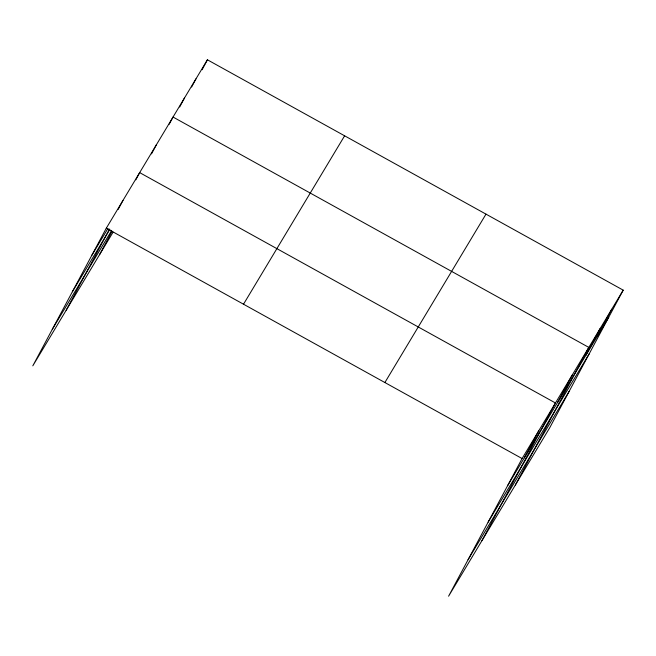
<?xml version="1.0" encoding="UTF-8"?>
<svg xmlns="http://www.w3.org/2000/svg" width="656" height="656" viewBox="0 0 656 656"><rect width="100%" height="100%" fill="white"/><g stroke="black" fill="none" stroke-linecap="round" stroke-linejoin="round"><path stroke-width="0.98" d="M623.2 290.149L522.086 458.552L448.589 596.206L549.695 427.81L623.2 290.149L207.411 59.794L106.305 228.19L32.8 365.851L113.078 232.15M118.162 209.444L122.984 200.408M66.166 310.28L109.511 229.1M135.808 179.851L139.671 172.618L555.452 402.981L481.955 540.634M151.528 153.873L156.349 144.837M99.532 254.708L111.881 231.576M169.174 124.279L173.036 117.047L588.826 347.409L515.321 485.063M179.67 107.002L184.492 97.965M191.609 87.018L195.955 78.876M202.105 69.741L207.411 59.794M524.292 457.888L538.773 430.762M557.657 402.317L572.139 375.191M585.8 355.445L600.281 328.32M597.255 336.356L611.745 309.238M91.824 255.315L107.986 228.395M72.34 291.789L109.88 229.272M52.275 329.369L111.709 230.387M243.515 304.212L344.621 135.808M384.883 382.53L485.989 214.135M507.605 485.67L608.719 317.274M488.13 522.151L589.244 353.748M468.064 559.732L569.17 391.337M106.305 228.19L522.086 458.552"/></g></svg>
